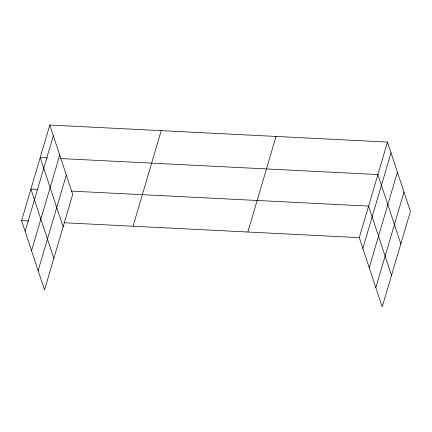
<?xml version="1.0" encoding="UTF-8"?>
<svg xmlns="http://www.w3.org/2000/svg" width="432" height="432" viewBox="0 0 432 432"><rect width="100%" height="100%" fill="white"/><g stroke="black" fill="none" stroke-linecap="round" stroke-linejoin="round"><path stroke-width="0.65" d="M49.783 125.032L72.711 194.368L44.528 289.937L21.6 220.601L49.783 125.032L387.472 142.063L410.4 211.399L382.217 306.968L359.289 237.632L387.472 142.063M25.153 231.336L53.33 135.767M31.547 250.673L59.724 155.104M38.135 270.599L66.317 175.03M133.04 226.222L161.217 130.648M247.849 232.011L276.032 136.442M362.837 248.368L391.019 152.798M369.236 267.71L397.413 172.136M375.824 287.631L404.006 192.062M47.493 157.891L40.198 157.523L63.131 226.859M60.761 158.56L377.887 174.555L400.82 243.891M37.53 189.4L30.899 189.065L53.833 258.401M71.361 191.106L368.588 206.096L391.522 275.432M21.6 220.601L28.895 220.968M64.055 222.745L359.289 237.632"/></g></svg>
